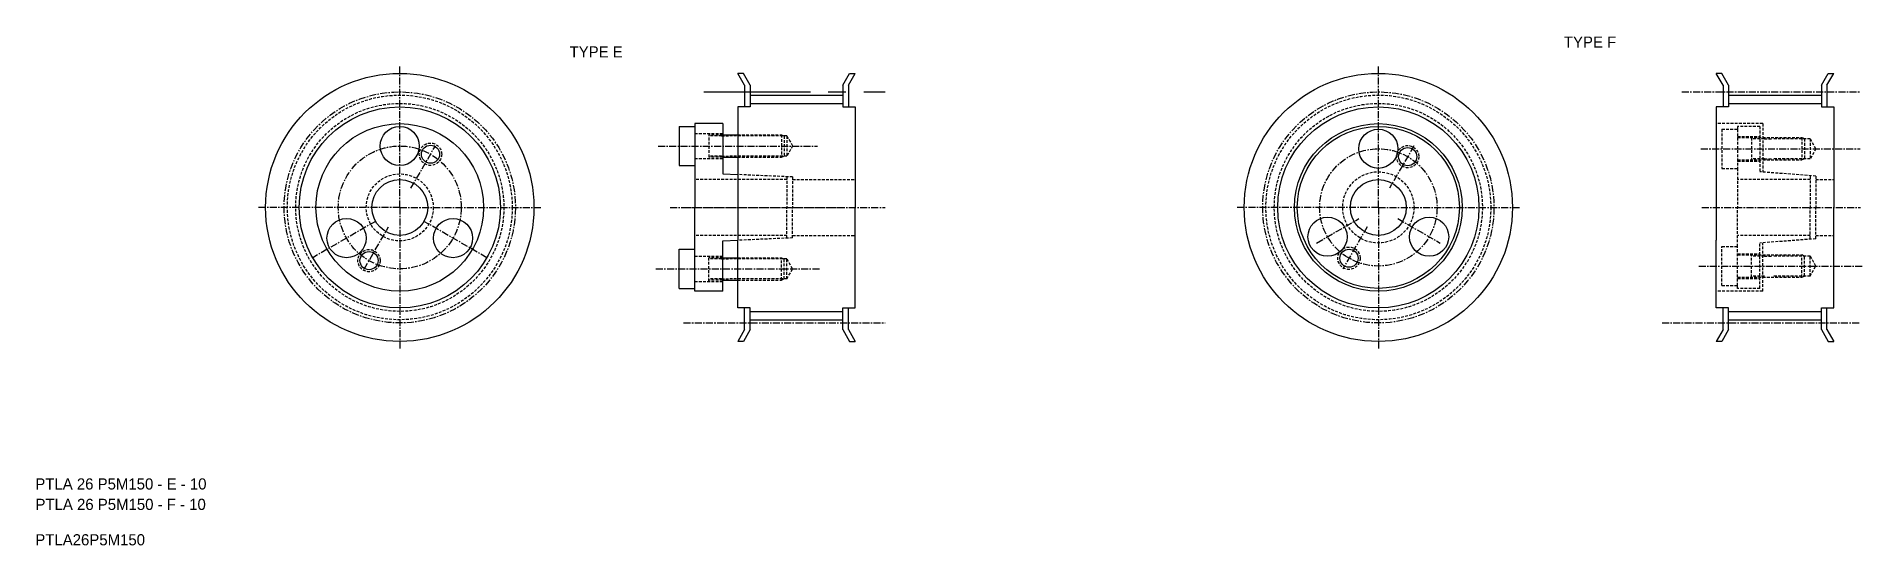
# Model space of a CAD drawing. Extents: x -229 to 97, y 896 to 987.
import ezdxf

# ---------------------------------------------------------------- set-up
doc = ezdxf.new("R2010")
doc.units = 0
for name, pattern in [('CENTER', [2, 1.25, -0.25, 0.25, -0.25]), ('CENTER2', [28.575, 19.05, -3.175, 3.175, -3.175]), ('DASHED', [0.75, 0.5, -0.25])]:
    doc.linetypes.add(name, pattern=pattern)
doc.layers.get('0').update_dxf_attribs({"linetype": 'CONTINUOUS'})
doc.layers.add('CENTER', color=1, linetype='CENTER')

msp = doc.modelspace()

# ---------------------------------------------------------------- linework, layer by layer
at = {"color": 7, "linetype": 'CONTINUOUS'}
for p, q in [((-102.92, 980.53), (-103.92, 980.53)), ((-102.72, 978.4), (-103.92, 980.53)), ((-101.72, 978.4), (-102.92, 980.53)), ((-85.12, 978.4), (-83.92, 980.53)), ((-84.12, 978.4), (-82.92, 980.53)), ((-83.92, 980.53), (-82.92, 980.53)), ((72.14, 980.53), (71.14, 980.53)), ((72.34, 978.4), (71.14, 980.53)), ((73.34, 978.4), (72.14, 980.53)), ((89.94, 978.4), (91.14, 980.53)), ((90.94, 978.4), (92.14, 980.53)), ((91.14, 980.53), (92.14, 980.53)), ((-102.72, 978.4), (-102.72, 974.53)), ((-101.72, 978.4), (-101.72, 974.53)), ((-85.12, 978.4), (-85.12, 974.53)), ((-84.12, 978.4), (-84.12, 974.53)), ((72.34, 978.4), (72.34, 974.53)), ((73.34, 978.4), (73.34, 974.53)), ((89.94, 978.4), (89.94, 974.53)), ((90.94, 978.4), (90.94, 974.53)), ((-103.92, 974.53), (-103.92, 962.41)), ((-101.72, 974.53), (-103.92, 974.53)), ((-101.72, 976.65), (-85.12, 976.65)), ((-101.72, 975.15), (-85.12, 975.15)), ((-85.12, 974.53), (-84.12, 974.53)), ((-84.62, 974.53), (-82.92, 974.53)), ((-82.92, 974.53), (-82.92, 956.53)), ((71.14, 974.53), (71.14, 962.41)), ((73.34, 974.53), (71.14, 974.53)), ((73.34, 976.65), (89.94, 976.65)), ((73.34, 975.15), (89.94, 975.15)), ((89.94, 974.53), (90.94, 974.53)), ((90.44, 974.53), (92.14, 974.53)), ((92.14, 974.53), (92.14, 956.53)), ((-114.42, 971.03), (-114.42, 964.03)), ((-114.42, 971.03), (-111.62, 971.03)), ((-106.62, 971.53), (-111.62, 971.53)), ((-111.62, 971.53), (-111.62, 965.03)), ((-111.62, 971.53), (-111.62, 971.03)), ((-111.62, 971.03), (-111.62, 964.03)), ((-111.62, 971.03), (-111.62, 962.78)), ((-106.62, 971.53), (-106.62, 965.03)), ((-106.62, 971.53), (-106.62, 962.78)), ((-106.62, 969.53), (-103.92, 969.53)), ((-114.42, 964.03), (-111.62, 964.03)), ((-106.62, 965.53), (-103.92, 965.53)), ((-106.62, 965.03), (-106.62, 962.53)), ((-111.62, 962.78), (-111.62, 956.53)), ((-106.62, 962.53), (-103.92, 962.41)), ((-111.62, 950.28), (-111.62, 956.53)), ((-82.92, 938.53), (-82.92, 956.53)), ((92.14, 938.53), (92.14, 956.53)), ((-106.62, 950.53), (-103.92, 950.64)), ((-103.92, 938.53), (-103.92, 950.64)), ((71.14, 938.53), (71.14, 950.64)), ((-114.42, 949.03), (-111.62, 949.03)), ((-114.42, 942.03), (-114.42, 949.03)), ((-111.62, 942.03), (-111.62, 950.28)), ((-111.62, 942.03), (-111.62, 949.03)), ((-111.62, 941.53), (-111.62, 948.03)), ((-106.62, 948.03), (-106.62, 950.53)), ((-106.62, 941.53), (-106.62, 950.28)), ((-106.62, 941.53), (-106.62, 948.03)), ((-106.62, 947.53), (-103.92, 947.53)), ((-114.42, 942.03), (-111.62, 942.03)), ((-111.62, 941.53), (-111.62, 942.03)), ((-106.62, 941.53), (-111.62, 941.53)), ((-106.62, 943.53), (-103.92, 943.53)), ((-101.72, 938.53), (-103.92, 938.53)), ((-102.72, 934.66), (-102.72, 938.53)), ((-101.72, 934.66), (-101.72, 938.53)), ((-101.72, 937.91), (-85.12, 937.91)), ((-85.12, 938.53), (-84.12, 938.53)), ((-85.12, 934.66), (-85.12, 938.53)), ((-84.62, 938.53), (-82.92, 938.53)), ((-84.12, 934.66), (-84.12, 938.53)), ((73.34, 938.53), (71.14, 938.53)), ((72.34, 934.66), (72.34, 938.53)), ((73.34, 934.66), (73.34, 938.53)), ((73.34, 937.91), (89.94, 937.91)), ((89.94, 938.53), (90.94, 938.53)), ((89.94, 934.66), (89.94, 938.53)), ((90.44, 938.53), (92.14, 938.53)), ((90.94, 934.66), (90.94, 938.53)), ((-102.72, 934.66), (-103.92, 932.53)), ((-101.72, 934.66), (-102.92, 932.53)), ((-101.72, 936.41), (-85.12, 936.41)), ((-85.12, 934.66), (-83.92, 932.53)), ((-84.12, 934.66), (-82.92, 932.53)), ((72.34, 934.66), (71.14, 932.53)), ((73.34, 934.66), (72.14, 932.53)), ((73.34, 936.41), (89.94, 936.41)), ((89.94, 934.66), (91.14, 932.53)), ((90.94, 934.66), (92.14, 932.53)), ((-102.92, 932.53), (-103.92, 932.53)), ((-83.92, 932.53), (-82.92, 932.53)), ((72.14, 932.53), (71.14, 932.53)), ((91.14, 932.53), (92.14, 932.53))]:
    msp.add_line(p, q, dxfattribs=at)
at = {"color": 1, "linetype": 'CENTER2'}
msp.add_line((-109.97, 977.22), (-77.56, 977.22), dxfattribs=at)
at = {"color": 1, "linetype": 'CENTER'}
for p, q in [((64.98, 977.22), (96.93, 977.22)), ((-162.39, 959.99), (-158.01, 967.57)), ((17.05, 967.57), (12.68, 959.99)), ((-168.72, 954.03), (-179.97, 947.53)), ((-148.8, 947.53), (-160.06, 954.03)), ((-0.36, 950.15), (7.21, 954.53)), ((14.14, 954.53), (21.72, 950.15)), ((-170.76, 945.48), (-166.39, 953.06)), ((8.68, 953.06), (4.3, 945.48))]:
    msp.add_line(p, q, dxfattribs=at)
at = {"color": 3, "linetype": 'DASHED'}
for p, q in [((79.44, 971.53), (71.14, 971.53)), ((72.14, 970.53), (74.94, 970.53)), ((72.14, 970.53), (72.14, 963.53)), ((78.94, 971.03), (74.94, 971.03)), ((74.94, 971.03), (74.94, 970.53)), ((74.94, 970.53), (74.94, 963.53)), ((78.94, 971.03), (78.94, 962.9)), ((79.44, 971.53), (79.44, 962.9)), ((-111.62, 969.78), (-106.62, 969.78)), ((-109.12, 969.78), (-109.12, 965.28)), ((-106.62, 969.53), (-109.12, 969.53)), ((-106.82, 969.33), (-109.12, 969.33)), ((-106.82, 969.33), (-105.32, 969.33)), ((-95.12, 969.33), (-105.32, 969.33)), ((-103.92, 969.53), (-96.12, 969.53)), ((-96.12, 969.53), (-96.12, 965.53)), ((-96.12, 969.53), (-95.62, 969.33)), ((-95.62, 969.33), (-95.62, 965.73)), ((-95.12, 969.33), (-95.12, 965.73)), ((-95.12, 969.33), (-94.12, 967.53)), ((-94.12, 967.53), (-95.12, 965.73)), ((74.94, 969.23), (78.94, 969.23)), ((74.94, 969.03), (86.44, 969.03)), ((77.44, 969.03), (77.44, 965.03)), ((79.74, 968.83), (77.44, 968.83)), ((79.74, 968.83), (81.24, 968.83)), ((87.94, 968.83), (81.24, 968.83)), ((86.44, 969.03), (86.94, 968.83)), ((86.44, 969.03), (86.44, 965.03)), ((86.94, 968.83), (86.94, 965.23)), ((87.94, 968.83), (88.94, 967.03)), ((87.94, 968.83), (87.94, 965.23)), ((88.94, 967.03), (87.94, 965.23)), ((-111.62, 965.28), (-106.62, 965.28)), ((-106.82, 965.73), (-109.12, 965.73)), ((-106.62, 965.53), (-109.12, 965.53)), ((-106.82, 965.73), (-105.32, 965.73)), ((-95.12, 965.73), (-105.32, 965.73)), ((-103.92, 965.53), (-96.12, 965.53)), ((-96.12, 965.53), (-95.62, 965.73)), ((74.94, 965.03), (86.44, 965.03)), ((74.94, 964.83), (78.94, 964.83)), ((79.74, 965.23), (77.44, 965.23)), ((79.74, 965.23), (81.24, 965.23)), ((87.94, 965.23), (81.24, 965.23)), ((86.94, 965.23), (86.44, 965.03)), ((-95.12, 961.53), (-111.62, 961.53)), ((-94.12, 961.98), (-103.92, 962.41)), ((-95.12, 962.03), (-95.12, 956.53)), ((-94.12, 961.98), (-94.12, 956.53)), ((-94.12, 961.53), (-82.92, 961.53)), ((72.14, 963.53), (74.94, 963.53)), ((74.94, 963.53), (74.94, 956.53)), ((87.94, 961.53), (74.94, 961.53)), ((88.94, 962.14), (78.94, 962.9)), ((87.94, 962.1), (87.94, 956.53)), ((88.94, 962.14), (88.94, 956.53)), ((88.94, 961.53), (92.14, 961.53)), ((-95.12, 951.03), (-95.12, 956.53)), ((-94.12, 951.07), (-94.12, 956.53)), ((74.94, 949.53), (74.94, 956.53)), ((87.94, 950.95), (87.94, 956.53)), ((88.94, 950.91), (88.94, 956.53)), ((-95.12, 951.53), (-111.62, 951.53)), ((-94.12, 951.07), (-103.92, 950.64)), ((-94.12, 951.53), (-82.92, 951.53)), ((87.94, 951.53), (74.94, 951.53)), ((88.94, 950.91), (78.94, 950.15)), ((88.94, 951.53), (92.14, 951.53)), ((-111.62, 947.78), (-106.62, 947.78)), ((-109.12, 943.28), (-109.12, 947.78)), ((-106.62, 947.53), (-109.12, 947.53)), ((-103.92, 947.53), (-96.12, 947.53)), ((-96.12, 947.53), (-95.62, 947.33)), ((-96.12, 943.53), (-96.12, 947.53)), ((72.14, 942.53), (72.14, 949.53)), ((72.14, 949.53), (74.94, 949.53)), ((74.94, 942.53), (74.94, 949.53)), ((74.94, 948.23), (78.94, 948.23)), ((74.94, 948.03), (86.44, 948.03)), ((77.44, 944.03), (77.44, 948.03)), ((79.74, 947.83), (77.44, 947.83)), ((78.94, 942.03), (78.94, 950.15)), ((79.44, 941.53), (79.44, 950.15)), ((79.74, 947.83), (81.24, 947.83)), ((87.94, 947.83), (81.24, 947.83)), ((86.44, 944.03), (86.44, 948.03)), ((86.94, 947.83), (86.44, 948.03)), ((86.94, 944.23), (86.94, 947.83)), ((87.94, 944.23), (87.94, 947.83)), ((88.94, 946.03), (87.94, 947.83)), ((-106.82, 947.33), (-109.12, 947.33)), ((-106.82, 947.33), (-105.32, 947.33)), ((-95.12, 947.33), (-105.32, 947.33)), ((-95.62, 943.73), (-95.62, 947.33)), ((-94.12, 945.53), (-95.12, 947.33)), ((-95.12, 943.73), (-95.12, 947.33)), ((-95.12, 943.73), (-94.12, 945.53)), ((79.74, 944.23), (77.44, 944.23)), ((87.94, 944.23), (81.24, 944.23)), ((86.44, 944.03), (86.94, 944.23)), ((87.94, 944.23), (88.94, 946.03)), ((-111.62, 943.28), (-106.62, 943.28)), ((-106.82, 943.73), (-109.12, 943.73)), ((-106.62, 943.53), (-109.12, 943.53)), ((-106.82, 943.73), (-105.32, 943.73)), ((-95.12, 943.73), (-105.32, 943.73)), ((-103.92, 943.53), (-96.12, 943.53)), ((-96.12, 943.53), (-95.62, 943.73)), ((79.44, 941.53), (71.14, 941.53)), ((72.14, 942.53), (74.94, 942.53)), ((74.94, 944.03), (86.44, 944.03)), ((74.94, 943.83), (78.94, 943.83)), ((74.94, 942.03), (74.94, 942.53)), ((74.94, 942.03), (74.94, 942.53)), ((78.94, 942.03), (74.94, 942.03)), ((78.94, 942.03), (74.94, 942.03))]:
    msp.add_line(p, q, dxfattribs=at)
for p, q in [((-103.92, 962.41), (-103.92, 950.64)), ((-103.92, 962.41), (-103.92, 950.64)), ((-103.92, 961.42), (-103.92, 951.63)), ((71.14, 962.41), (71.14, 950.64)), ((71.14, 961.42), (71.14, 951.63))]:
    msp.add_line(p, q)
for centre, radius in [((-164.39, 956.53), 24), ((10.68, 956.53), 24), ((-164.39, 956.53), 18), ((10.68, 956.53), 18), ((-164.39, 956.53), 15), ((-164.39, 967.53), 3.5), ((10.68, 956.53), 15), ((10.68, 956.53), 14.5), ((10.68, 967.03), 3.5), ((-158.89, 966.05), 1.62), ((15.93, 965.62), 1.62), ((-164.39, 956.53), 5), ((10.68, 956.53), 5), ((-173.91, 951.03), 3.5), ((-154.86, 951.03), 3.5), ((1.59, 951.28), 3.5), ((19.77, 951.28), 3.5), ((-169.89, 947), 1.62), ((5.43, 947.43), 1.62)]:
    msp.add_circle(centre, radius)
for centre, radius in [((-164.39, 956.53), 20.12), ((-164.39, 956.53), 18.62), ((10.68, 956.53), 20.12), ((10.68, 956.53), 18.62), ((-158.89, 966.05), 2), ((15.93, 965.62), 2), ((-164.39, 956.53), 6), ((10.68, 956.53), 6.38), ((-169.89, 947), 2), ((5.43, 947.43), 2)]:
    msp.add_circle(centre, radius, dxfattribs=at)
at = {"color": 1, "linetype": 'CENTER'}
for centre, radius in [((-164.39, 956.53), 11), ((10.68, 956.53), 10.5)]:
    msp.add_circle(centre, radius, dxfattribs=at)
at = {"layer": 'CENTER', "color": 1, "linetype": 'CENTER'}
for p, q in [((-164.39, 956.53), (-164.39, 982.03)), ((10.68, 956.53), (10.68, 982.03)), ((-118.17, 967.53), (-89.67, 967.53)), ((68.39, 967.03), (96.89, 967.03)), ((-164.39, 956.53), (-189.89, 956.53)), ((-164.39, 956.53), (-138.89, 956.53)), ((-164.39, 956.53), (-164.39, 931.03)), ((-116.03, 956.53), (-77.56, 956.53)), ((-113.62, 956.53), (-85.12, 956.53)), ((10.68, 956.53), (-14.82, 956.53)), ((10.68, 956.53), (10.68, 931.03)), ((10.68, 956.53), (36.18, 956.53)), ((68.53, 956.53), (96.93, 956.53)), ((-118.57, 945.53), (-89.27, 945.53)), ((67.99, 946.03), (97.29, 946.03)), ((-113.62, 935.84), (-77.56, 935.84)), ((61.44, 935.84), (96.93, 935.84))]:
    msp.add_line(p, q, dxfattribs=at)
for centre in [(-164.39, 956.53), (10.68, 956.53)]:
    msp.add_circle(centre, 20.69, dxfattribs=at)

# ---------------------------------------------------------------- texts
for s, p in [('TYPE F', (43.87, 985.14)), ('TYPE E', (-134.01, 983.39))]:
    msp.add_text(s, height=2).set_placement(p)
at = {"color": 7, "linetype": 'CONTINUOUS'}
for s, p in [('PTLA 26 P5M150 - E - 10', (-229.59, 906.01)), ('PTLA 26 P5M150 - F - 10', (-229.56, 902.35)), ('PTLA26P5M150', (-229.59, 896.01))]:
    msp.add_text(s, height=2, dxfattribs=at).set_placement(p)

doc.saveas('drawing.dxf')
